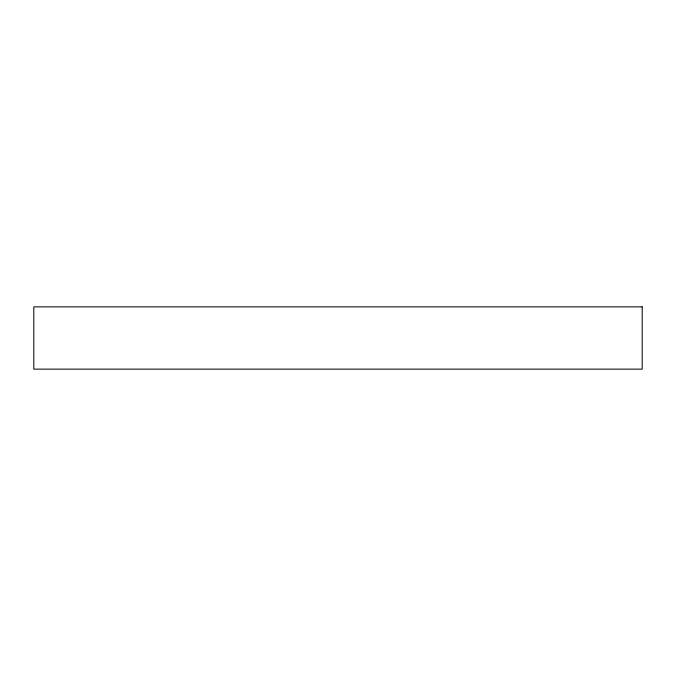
<?xml version="1.0" encoding="UTF-8"?>
<svg xmlns="http://www.w3.org/2000/svg" width="676" height="676" viewBox="0 0 676 676"><rect width="100%" height="100%" fill="white"/><g stroke="black" fill="none" stroke-linecap="round" stroke-linejoin="round"><path stroke-width="1.01" d="M642.2 306.862L33.8 306.862L33.8 369.138L642.2 369.138L642.2 306.862"/></g></svg>
